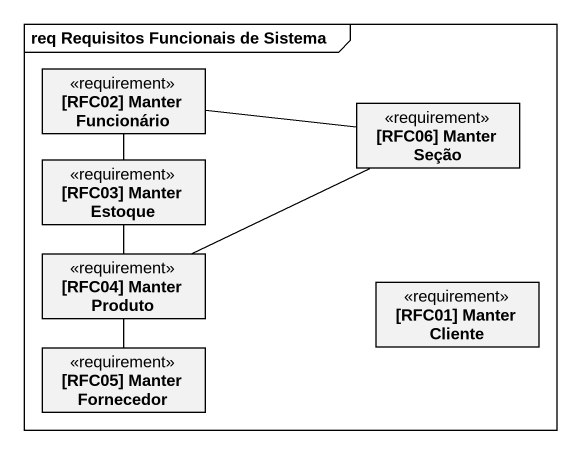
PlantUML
@startuml
mainframe req Requisitos Funcionais de Sistema
hide circle
hide empty members
class "[RFC02] Manter Funcionário" as RFC02_Manter_Funcionário <<requirement>>
class "[RFC06] Manter Seção" as RFC06_Manter_Seção <<requirement>>
class "[RFC03] Manter Estoque" as RFC03_Manter_Estoque <<requirement>>
class "[RFC04] Manter Produto" as RFC04_Manter_Produto <<requirement>>
class "[RFC01] Manter Cliente" as RFC01_Manter_Cliente <<requirement>>
class "[RFC05] Manter Fornecedor" as RFC05_Manter_Fornecedor <<requirement>>
RFC02_Manter_Funcionário -right- RFC06_Manter_Seção
RFC03_Manter_Estoque -up- RFC02_Manter_Funcionário
RFC04_Manter_Produto -right- RFC06_Manter_Seção
RFC04_Manter_Produto -up- RFC03_Manter_Estoque
RFC05_Manter_Fornecedor -up- RFC04_Manter_Produto
@enduml
